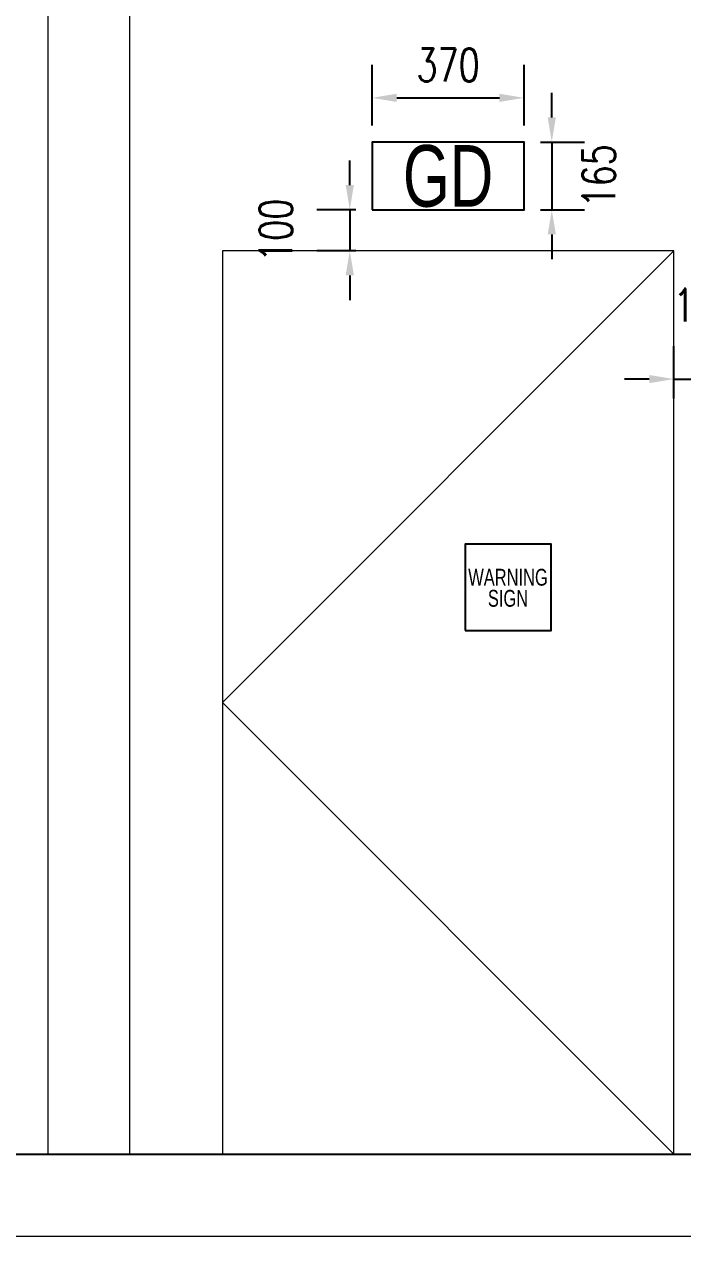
# Model space of a CAD drawing. Header units: millimetres. Extents: x -20146070 to 165023, y -3349561 to 35447.
# Drawn here: x -442536 to -440932, y -23248 to -20281 of the extents above; entities that cross this region are included whole.
import ezdxf
from ezdxf import colors
from ezdxf.entities.mleader import LeaderData, LeaderLine
from ezdxf.enums import TextEntityAlignment as Align
from ezdxf.math import Vec2, Vec3

# ---------------------------------------------------------------- set-up
doc = ezdxf.new("R2010")
doc.units = ezdxf.units.MM
doc.header["$LTSCALE"] = 50
doc.header["$PDMODE"] = 35
doc.linetypes.add('CONTINOUS', pattern=[0])
doc.layers.get('Defpoints').update_dxf_attribs({"color": 8, "lineweight": 9})
for name, color, linetype in [('ASPL- F-ALARM-DEVICES', 1, 'Continuous'), ('ASPL- FM200-TEXT', 7, 'Continuous'), ('M_FIREALAM-_E-', 10, 'Continuous'), ('NW_GRID LINE', 8, 'Continuous')]:
    doc.layers.add(name, color=color, linetype=linetype)
doc.layers.add('NW_BEAM AND COLUMN', color=134, linetype='Continuous', lineweight=5)
doc.styles.add('Arial', font='arial.ttf', dxfattribs={"width": 0.8, "height": 450})
doc.styles.add('DIM', font='romans.shx', dxfattribs={"width": 0.75})
doc.styles.add('RomanS', font='romans__.ttf', dxfattribs={"width": 0.75, "height": 40})
doc.dimstyles.new('DIM40', dxfattribs={"dimscale": 40, "dimtxt": 2, "dimasz": 3, "dimexe": 2, "dimexo": 1, "dimgap": 1, "dimtad": 1, "dimdec": 0, "dimzin": 0, "dimdsep": 46, "dimtxsty": 'DIM', "dimcen": 0, "dimdle": 2, "dimclrd": 9, "dimclre": 9, "dimclrt": 4, "dimadec": 0, "dimazin": 0, "dimtfac": 1, "dimtdec": 0, "dimtmove": 2, "dimatfit": 3, "dimfxl": 1, "dimtolj": 1, "dimtzin": 0, "dimarcsym": 0})

# ---------------------------------------------------------------- blocks, each defined once
blk = doc.blocks.new('*D282')
at = {"layer": 'Defpoints', "color": 0, "transparency": 16777216}
for p in [(-441688.3, -20732.7), (-441742.8, -20832.7), (-441688.3, -20832.7)]:
    blk.add_point(p, dxfattribs=at)
at = {"layer": 'NW_BEAM AND COLUMN', "color": 9, "lineweight": -2, "transparency": 16777216}
for p, q in [((-441742.8, -20672.7), (-441742.8, -20612.7)), ((-441728.3, -20732.7), (-441822.8, -20732.7)), ((-441742.8, -20732.7), (-441742.8, -20832.7)), ((-441728.3, -20832.7), (-441822.8, -20832.7)), ((-441742.8, -20892.7), (-441742.8, -20952.7))]:
    blk.add_line(p, q, dxfattribs=at)
at = {"layer": 'NW_BEAM AND COLUMN', "color": 9, "transparency": 16777216}
for points in [[(-441752.8, -20672.7), (-441732.8, -20672.7), (-441742.8, -20732.7)], [(-441752.8, -20892.7), (-441732.8, -20892.7), (-441742.8, -20832.7)]]:
    blk.add_solid(points, dxfattribs=at)
at = {"layer": 'NW_BEAM AND COLUMN', "color": 4, "transparency": 16777216, "insert": (-441922.8, -20782.7), "char_height": 80, "attachment_point": 5, "rotation": 90, "style": 'DIM'}
blk.add_mtext('\\A1;100', dxfattribs=at)
blk = doc.blocks.new('*D283')
at = {"layer": 'Defpoints', "color": 0, "transparency": 16777216}
for p in [(-441318.3, -20460.1), (-441688.3, -20567.7), (-441318.3, -20567.7)]:
    blk.add_point(p, dxfattribs=at)
at = {"layer": 'NW_BEAM AND COLUMN', "color": 9, "lineweight": -2, "transparency": 16777216}
for p, q in [((-441688.3, -20527.7), (-441688.3, -20380.1)), ((-441318.3, -20527.7), (-441318.3, -20380.1)), ((-441628.3, -20460.1), (-441378.3, -20460.1))]:
    blk.add_line(p, q, dxfattribs=at)
at = {"layer": 'NW_BEAM AND COLUMN', "color": 9, "transparency": 16777216}
for points in [[(-441628.3, -20450.1), (-441628.3, -20470.1), (-441688.3, -20460.1)], [(-441378.3, -20450.1), (-441378.3, -20470.1), (-441318.3, -20460.1)]]:
    blk.add_solid(points, dxfattribs=at)
at = {"layer": 'NW_BEAM AND COLUMN', "color": 4, "transparency": 16777216, "insert": (-441503.3, -20380.1), "char_height": 80, "attachment_point": 5, "style": 'DIM'}
blk.add_mtext('\\A1;370', dxfattribs=at)
blk = doc.blocks.new('*D284')
at = {"layer": 'Defpoints', "color": 0, "transparency": 16777216}
for p in [(-441318.3, -20567.7), (-441318.3, -20732.7), (-441250.6, -20732.7)]:
    blk.add_point(p, dxfattribs=at)
at = {"layer": 'NW_BEAM AND COLUMN', "color": 9, "lineweight": -2, "transparency": 16777216}
for p, q in [((-441250.6, -20507.7), (-441250.6, -20447.7)), ((-441278.3, -20567.7), (-441170.6, -20567.7)), ((-441250.6, -20567.7), (-441250.6, -20732.7)), ((-441278.3, -20732.7), (-441170.6, -20732.7)), ((-441250.6, -20792.7), (-441250.6, -20852.7))]:
    blk.add_line(p, q, dxfattribs=at)
at = {"layer": 'NW_BEAM AND COLUMN', "color": 9, "transparency": 16777216}
for points in [[(-441260.6, -20507.7), (-441240.6, -20507.7), (-441250.6, -20567.7)], [(-441260.6, -20792.7), (-441240.6, -20792.7), (-441250.6, -20732.7)]]:
    blk.add_solid(points, dxfattribs=at)
at = {"layer": 'NW_BEAM AND COLUMN', "color": 4, "transparency": 16777216, "insert": (-441135.8, -20650.2), "char_height": 80, "attachment_point": 5, "rotation": 90, "style": 'DIM'}
blk.add_mtext('\\A1;165', dxfattribs=at)
blk = doc.blocks.new('*D279')
at = {"layer": 'Defpoints', "color": 0, "transparency": 16777216}
for p in [(-440800.3, -21145.1), (-440953.3, -21232.7), (-440800.3, -21232.7)]:
    blk.add_point(p, dxfattribs=at)
at = {"layer": 'NW_BEAM AND COLUMN', "color": 9, "lineweight": -2, "transparency": 16777216}
for p, q in [((-440953.3, -21192.7), (-440953.3, -21065.1)), ((-440800.3, -21192.7), (-440800.3, -21065.1)), ((-441013.3, -21145.1), (-441073.3, -21145.1)), ((-440953.3, -21145.1), (-440800.3, -21145.1)), ((-440740.3, -21145.1), (-440680.3, -21145.1))]:
    blk.add_line(p, q, dxfattribs=at)
at = {"layer": 'NW_BEAM AND COLUMN', "color": 9, "transparency": 16777216}
for points in [[(-441013.3, -21135.1), (-441013.3, -21155.1), (-440953.3, -21145.1)], [(-440740.3, -21135.1), (-440740.3, -21155.1), (-440800.3, -21145.1)]]:
    blk.add_solid(points, dxfattribs=at)
at = {"layer": 'NW_BEAM AND COLUMN', "color": 4, "transparency": 16777216, "insert": (-440876.8, -20965.1), "char_height": 80, "attachment_point": 5, "style": 'DIM'}
blk.add_mtext('\\A1;153', dxfattribs=at)
blk = doc.blocks.new('SMOKE')
at = {"color": 7, "linetype": 'CONTINOUS'}
ml = blk.add_multileader_mtext('Standard', dxfattribs=at)
ml.set_content('{\\fArial|b0|i0|c0|p34;S}', color=7, style='RomanS')
ml.set_leader_properties(color=10)
ml.build(insert=Vec2(0, 0))
ml.multileader.update_dxf_attribs({"dogleg_length": 3.34, "arrow_head_size": 171.1, "scale": 50})
ctx = ml.context
ctx.base_point, ctx.scale, ctx.char_height, ctx.arrow_head_size, ctx.landing_gap_size, ctx.plane_origin = Vec3(10040458.9, 1663039.1), 50, 256.669, 171.1, 171.1, Vec3(10036247.2, 1658323.4)
notes = []
notes.append((ctx, [(0, (0, 0, 0), (0, 0), (1, 0), 1, [])]))
ctx.mtext.insert, ctx.mtext.flow_direction = Vec3(10040630, 1663169.6), 5
for ctx, leaders in notes:
    for number, flags, end, landing, length, lines in leaders:
        leader = LeaderData()
        leader.index, (leader.has_last_leader_line, leader.has_dogleg_vector, leader.attachment_direction) = number, flags
        leader.last_leader_point, leader.dogleg_vector, leader.dogleg_length = Vec3(end), Vec3(landing), length
        for number, points, colour, breaks in lines:
            line = LeaderLine()
            line.index, line.vertices, line.color, line.breaks = number, Vec3.list(points), colors.encode_raw_color(colour), breaks
            leader.lines.append(line)
        ctx.leaders.append(leader)

msp = doc.modelspace()

# ---------------------------------------------------------------- linework, layer by layer
at = {"layer": 'ASPL- F-ALARM-DEVICES'}
msp.add_lwpolyline([(-441688.3, -20732.7), (-441318.3, -20732.7), (-441318.3, -20567.7), (-441688.3, -20567.7)], close=True, dxfattribs=at)
at = {"layer": 'M_FIREALAM-_E-'}
msp.add_lwpolyline([(-441462, -21757.4), (-441252, -21757.4), (-441252, -21547.4), (-441462, -21547.4)], close=True, dxfattribs=at)
at = {"layer": 'NW_BEAM AND COLUMN'}
for points in [[(-442478.3, -23032.7), (-442278.3, -23032.7), (-442278.3, -18682.7), (-442478.3, -18682.7)], [(-442053.3, -23032.7), (-440953.3, -23032.7), (-440953.3, -20832.7), (-442053.3, -20832.7)]]:
    msp.add_lwpolyline(points, close=True, dxfattribs=at)
for points in [[(-440953.3, -20832.7), (-442053.3, -21932.7), (-440953.3, -23032.7)], [(-446178.3, -23232.7), (-439152.1, -23232.7)]]:
    msp.add_lwpolyline(points, dxfattribs=at)
at = {"layer": 'NW_GRID LINE'}
msp.add_lwpolyline([(-446272, -23032.7), (-439152.1, -23032.7)], dxfattribs=at)

# ---------------------------------------------------------------- block references
at = {"layer": 'M_FIREALAM-_E-'}
for p, xscale, yscale, zscale in [((-13215027, -2136319.2), 1.28, 1.28, 1.28), ((-12842896.3, -2136319.2), 1.28, 1.28, 1.28), ((-13209527.3, -2137019.4), 1.28, 1.28, 1.28), ((-12837356.5, -2137100.4), 1.28, 1.28, 1.28), ((-13215027, -2138819.2), 1.28, 1.28, 1.28), ((-12842882.2, -2139119.2), 1.28, 1.28, 1.28), ((-12837356.5, -2141062.9), 1.28, 1.28, 1.28), ((-13209538.6, -2141143.9), 1.28, 1.28, 1.28), ((-13216376.9, -2141531.7), 1.28, 1.28, 1.28), ((-13213677.1, -2141531.7), 1.28, 1.28, 1.28), ((-12844197.6, -2141531.7), 1.28, 1.28, 1.28), ((-12841946.4, -2141531.7), 1.28, 1.28, 1.28), ((-10646155.8, -1718610.1), 1.024, 1.024, 1.024), ((-10273997.7, -1718610.1), 1.024, 1.024, 1.024), ((-10644656.4, -1718640.4), 1.024, 1.024, 1.024), ((-10272498.3, -1718640.4), 1.024, 1.024, 1.024), ((-13016264.7, -2148128.1), 1.28, 1.28, 1.28), ((-20146070.2, -3348204.7), 2, 2, 2)]:
    msp.add_blockref('SMOKE', p, dxfattribs=dict(at, xscale=xscale, yscale=yscale, zscale=zscale))

# ---------------------------------------------------------------- texts
at = {"layer": 'ASPL- FM200-TEXT', "style": 'Arial', "width": 0.7}
msp.add_text('GD', height=150, dxfattribs=at).set_placement((-441503.3, -20650.2), align=Align.MIDDLE_CENTER)
at = {"layer": 'M_FIREALAM-_E-', "color": 0, "style": 'Arial', "width": 0.7}
for s, p in [('WARNING', (-441357.3, -21627.8)), ('SIGN', (-441357.3, -21679.1))]:
    msp.add_text(s, height=41.01, dxfattribs=at).set_placement(p, align=Align.MIDDLE_CENTER)

# ---------------------------------------------------------------- dimensions: what is measured, and where the dimension line sits
at = {"layer": 'NW_BEAM AND COLUMN'}
for base, p1, p2, picture, middle in [((-441318.3, -20460.1), (-441688.3, -20567.7), (-441318.3, -20567.7), '*D283', (-441503.3, -20380.1)), ((-440800.3, -21145.1), (-440953.3, -21232.7), (-440800.3, -21232.7), '*D279', (-440876.8, -20965.1))]:
    dim = msp.add_linear_dim(base=base, p1=p1, p2=p2, dimstyle='DIM40', override={"dimasz": 1.5}, dxfattribs=at)
    dim.commit()
    dim.dimension.update_dxf_attribs({"geometry": picture, "text_midpoint": middle})
dim = msp.add_linear_dim(base=(-441250.6, -20732.7), p1=(-441318.3, -20567.7), p2=(-441318.3, -20732.7), angle=90, dimstyle='DIM40', override={"dimasz": 1.5}, dxfattribs=at)
dim.commit()
dim.dimension.update_dxf_attribs({"geometry": '*D284', "text_midpoint": (-441135.8, -20650.2), "dimtype": 160})
dim = msp.add_linear_dim(base=(-441742.8, -20832.7), p1=(-441688.3, -20732.7), p2=(-441688.3, -20832.7), angle=90, dimstyle='DIM40', override={"dimasz": 1.5}, dxfattribs=at)
dim.commit()
dim.dimension.update_dxf_attribs({"geometry": '*D282', "text_midpoint": (-441922.8, -20782.7)})

doc.saveas('drawing.dxf')
